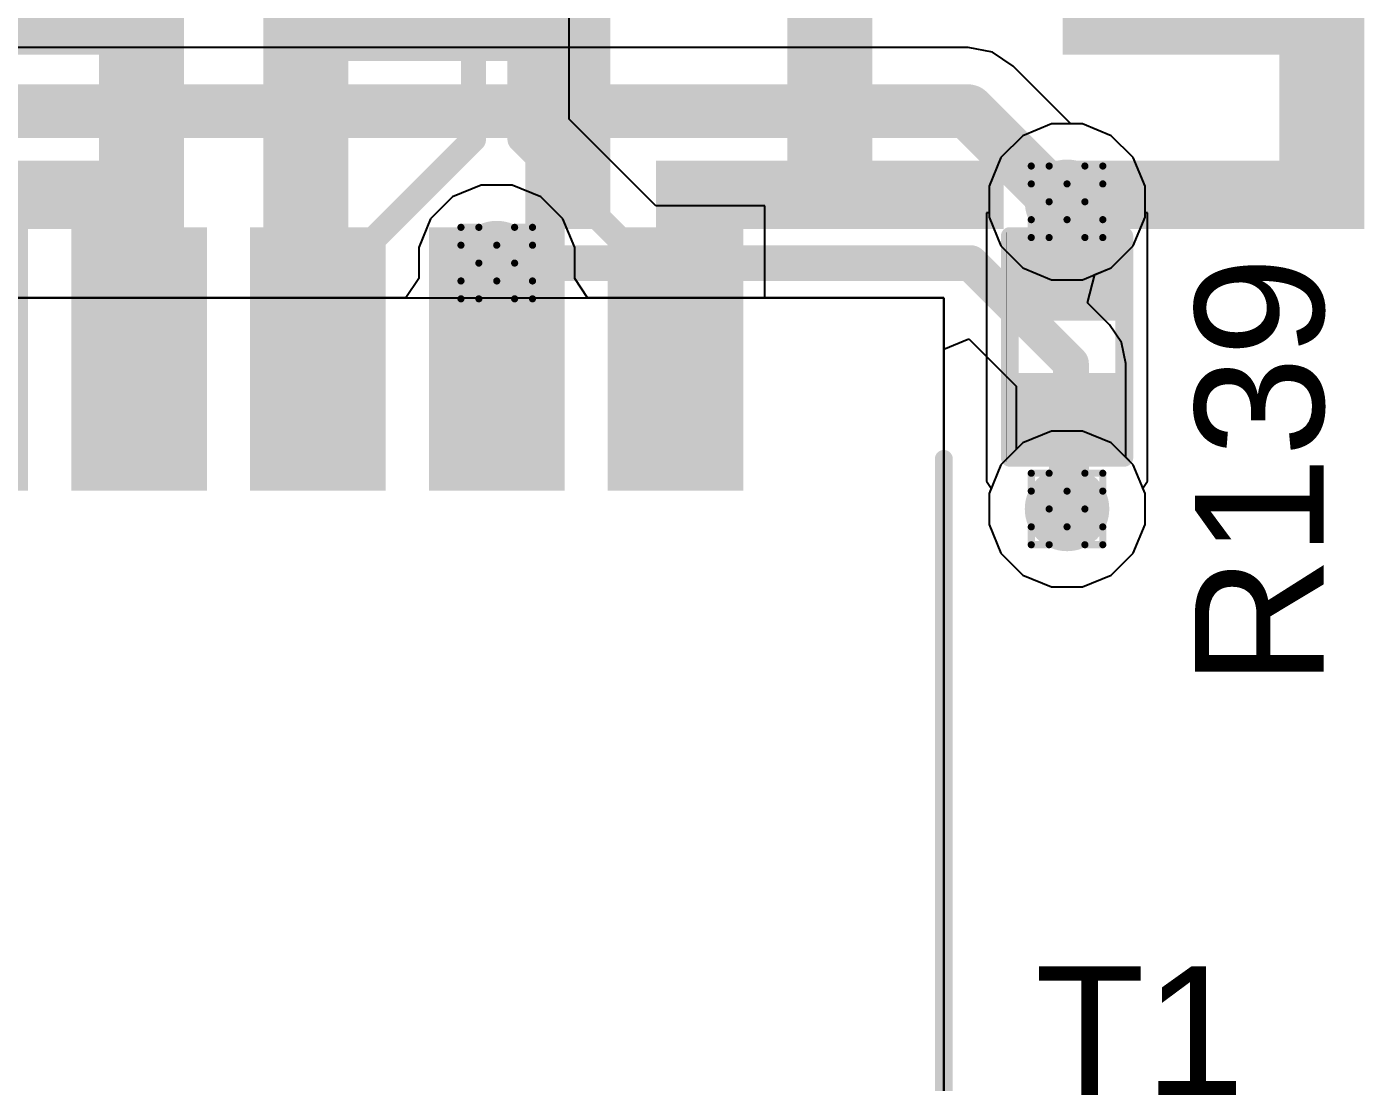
# Model space of a CAD drawing. Header units: inches. Extents: x -11 to 5379, y 0 to 5429.
# Drawn here: x 194.32 to 203.82, y 84.68 to 92.18 of the extents above; entities that cross this region are included whole.
import ezdxf

# ---------------------------------------------------------------- set-up
doc = ezdxf.new("R2010")
doc.units = ezdxf.units.IN
for name, color, linetype in [('Bottom Layer', 5, 'Continuous'), ('Drill Drawing', 1, 'Continuous'), ('GND', 16, 'Continuous'), ('Multi-Layer', 9, 'Continuous'), ('PWR', 76, 'Continuous'), ('Top Layer', 1, 'Continuous'), ('Top Overlay', 2, 'Continuous'), ('Top Paste', 8, 'Continuous'), ('Top Solder', 216, 'Continuous'), ('Via Holes', 16, 'Continuous')]:
    doc.layers.add(name, color=color, linetype=linetype)
doc.styles.add('Arial', font='', dxfattribs={"height": 0.2})
doc.styles.add('Arial_Bold', font='', dxfattribs={"height": 0.2})
doc.styles.get('Arial').set_extended_font_data('Arial')
doc.styles.get('Arial_Bold').set_extended_font_data('Arial', bold=True)

# ---------------------------------------------------------------- blocks, each defined once
blk = doc.blocks.new('H1102NLT_181')
at = {"layer": 'Top Layer'}
for points in [[(5.1, -1.015), (3.43, -1.015), (3.43, -0.255), (5.1, -0.255)], [(5.1, -2.285), (3.43, -2.285), (3.43, -1.525), (5.1, -1.525)], [(5.1, -3.555), (3.43, -3.555), (3.43, -2.795), (5.1, -2.795)], [(5.1, -4.825), (3.43, -4.825), (3.43, -4.065), (5.1, -4.065)]]:
    blk.add_hatch(color=1, dxfattribs=at).paths.add_polyline_path(points)
at = {"layer": 'Top Paste'}
for points in [[(5.1, -1.015), (3.43, -1.015), (3.43, -0.255), (5.1, -0.255)], [(5.1, -2.285), (3.43, -2.285), (3.43, -1.525), (5.1, -1.525)], [(5.1, -3.555), (3.43, -3.555), (3.43, -2.795), (5.1, -2.795)], [(5.1, -4.825), (3.43, -4.825), (3.43, -4.065), (5.1, -4.065)]]:
    blk.add_hatch(color=8, dxfattribs=at).paths.add_polyline_path(points)
at = {"layer": 'Top Solder'}
for points in [[(5.2016, 0.1534), (3.3284, 0.1534), (3.3284, 1.1166), (5.2016, 1.1166)], [(5.2016, -1.1166), (3.3284, -1.1166), (3.3284, -0.1534), (5.2016, -0.1534)], [(5.2016, -2.3866), (3.3284, -2.3866), (3.3284, -1.4234), (5.2016, -1.4234)], [(5.2016, -3.6566), (3.3284, -3.6566), (3.3284, -2.6934), (5.2016, -2.6934)], [(5.2016, -4.9266), (3.3284, -4.9266), (3.3284, -3.9634), (5.2016, -3.9634)]]:
    blk.add_hatch(color=216, dxfattribs=at).paths.add_polyline_path(points)
at = {"layer": 'Top Overlay'}
blk.add_lwpolyline([(-3.555, -6.35, 0.127, 0.127, 0), (3.555, -6.35, 0.127, 0.127, 0)], format="xyseb", dxfattribs=at)
blk.add_lwpolyline([(3.5232, -6.35, 0.0635, 0.0635, 1), (3.5867, -6.35, 0.0635, 0.0635, 1)], format="xyseb", close=True, dxfattribs=at)
blk = doc.blocks.new('R___0402_336')
at = {"layer": 'Top Layer'}
for points in [[(-0.6985, -0.3175), (-0.6985, 0.3175), (-0.2413, 0.3175), (-0.2413, -0.3175)], [(0.2413, -0.3175), (0.2413, 0.3175), (0.6985, 0.3175), (0.6985, -0.3175)]]:
    blk.add_hatch(color=1, dxfattribs=at).paths.add_polyline_path(points)
at = {"layer": 'Top Paste'}
for points in [[(-0.6985, -0.3175), (-0.6985, 0.3175), (-0.2413, 0.3175), (-0.2413, -0.3175)], [(0.2413, -0.3175), (0.2413, 0.3175), (0.6985, 0.3175), (0.6985, -0.3175)]]:
    blk.add_hatch(color=8, dxfattribs=at).paths.add_polyline_path(points)
at = {"layer": 'Top Solder'}
for points in [[(-0.7535, -0.3725), (-0.7535, 0.3725), (-0.1863, 0.3725), (-0.1863, -0.3725)], [(0.1863, -0.3725), (0.1863, 0.3725), (0.7535, 0.3725), (0.7535, -0.3725)]]:
    blk.add_hatch(color=216, dxfattribs=at).paths.add_polyline_path(points)
at = {"layer": 'Top Overlay'}
for points in [[(-0.7874, -0.4064, 0.127, 0.127, 0), (-0.7874, 0.4064, 0.127, 0.127, 0)], [(0.7874, 0.4064, 0.127, 0.127, 0), (-0.7874, 0.4064, 0.127, 0.127, 0)], [(0.7874, -0.4064, 0.127, 0.127, 0), (0.7874, 0.4064, 0.127, 0.127, 0)], [(0.7874, -0.4064, 0.127, 0.127, 0), (-0.7874, -0.4064, 0.127, 0.127, 0)], [(0.8128, -0.4318, 0.00323, 0.00323, 0), (-0.8128, -0.4318, 0.00323, 0.00323, 0)]]:
    blk.add_lwpolyline(points, format="xyseb", dxfattribs=at)
for points in [[(-0.8191, 0.4064, 0.0635, 0.0635, 1), (-0.7556, 0.4064, 0.0635, 0.0635, 1)], [(-0.8191, 0.4064, 0.0635, 0.0635, 1), (-0.7556, 0.4064, 0.0635, 0.0635, 1)], [(0.7556, 0.4064, 0.0635, 0.0635, 1), (0.8191, 0.4064, 0.0635, 0.0635, 1)], [(0.7556, 0.4064, 0.0635, 0.0635, 1), (0.8191, 0.4064, 0.0635, 0.0635, 1)], [(-0.8191, -0.4064, 0.0635, 0.0635, 1), (-0.7556, -0.4064, 0.0635, 0.0635, 1)], [(-0.8191, -0.4064, 0.0635, 0.0635, 1), (-0.7556, -0.4064, 0.0635, 0.0635, 1)], [(0.7556, -0.4064, 0.0635, 0.0635, 1), (0.8191, -0.4064, 0.0635, 0.0635, 1)], [(0.7556, -0.4064, 0.0635, 0.0635, 1), (0.8191, -0.4064, 0.0635, 0.0635, 1)], [(-0.8136, -0.4318, 0.00161, 0.00161, 1), (-0.812, -0.4318, 0.00161, 0.00161, 1)], [(0.812, -0.4318, 0.00161, 0.00161, 1), (0.8136, -0.4318, 0.00161, 0.00161, 1)]]:
    blk.add_lwpolyline(points, format="xyseb", close=True, dxfattribs=at)

msp = doc.modelspace()

# ---------------------------------------------------------------- hatches: boundary and pattern name
at = {"layer": 'Bottom Layer'}
h = msp.add_hatch(color=5, dxfattribs=at)
edge = h.paths.add_edge_path()
edge.add_arc((201.7072, 90.932), 0.3, 0, 360)
h = msp.add_hatch(color=5, dxfattribs=at)
edge = h.paths.add_edge_path()
edge.add_arc((197.6572, 90.4965), 0.3, 0, 360)
h = msp.add_hatch(color=5, dxfattribs=at)
edge = h.paths.add_edge_path()
edge.add_arc((201.7072, 88.7494), 0.3, 0, 360)
at = {"layer": 'GND'}
h = msp.add_hatch(color=16, dxfattribs=at)
edge = h.paths.add_edge_path()
edge.add_arc((201.7072, 90.932), 0.3, 0, 360)
h = msp.add_hatch(color=16, dxfattribs=at)
edge = h.paths.add_edge_path()
edge.add_arc((197.6572, 90.4965), 0.3, 0, 360)
h = msp.add_hatch(color=16, dxfattribs=at)
edge = h.paths.add_edge_path()
edge.add_arc((201.7072, 88.7494), 0.3, 0, 360)
at = {"layer": 'PWR'}
h = msp.add_hatch(color=76, dxfattribs=at)
edge = h.paths.add_edge_path()
edge.add_arc((201.7072, 90.932), 0.3, 0, 360)
h = msp.add_hatch(color=76, dxfattribs=at)
edge = h.paths.add_edge_path()
edge.add_arc((197.6572, 90.4965), 0.3, 0, 360)
h = msp.add_hatch(color=76, dxfattribs=at)
edge = h.paths.add_edge_path()
edge.add_arc((201.7072, 88.7494), 0.3, 0, 360)
at = {"layer": 'Top Layer'}
h = msp.add_hatch(color=1, dxfattribs=at)
edge = h.paths.add_edge_path()
edge.add_arc((201.7072, 90.932), 0.3, 0, 360)
h = msp.add_hatch(color=1, dxfattribs=at)
edge = h.paths.add_edge_path()
edge.add_arc((197.6572, 90.4965), 0.3, 0, 360)
h = msp.add_hatch(color=1, dxfattribs=at)
edge = h.paths.add_edge_path()
edge.add_arc((201.7072, 88.7494), 0.3, 0, 360)
at = {"layer": 'Via Holes'}
h = msp.add_hatch(color=7, dxfattribs=at)
edge = h.paths.add_edge_path()
edge.add_arc((201.7072, 90.932), 0.15, 0, 360)
h = msp.add_hatch(color=7, dxfattribs=at)
edge = h.paths.add_edge_path()
edge.add_arc((197.6572, 90.4965), 0.15, 0, 360)
h = msp.add_hatch(color=7, dxfattribs=at)
edge = h.paths.add_edge_path()
edge.add_arc((201.7072, 88.7494), 0.15, 0, 360)

# ---------------------------------------------------------------- linework, layer by layer
at = {"layer": 'Bottom Layer'}
for p, q in [((201.0041, 92.0291), (187.9928, 92.0291)), ((201.1775, 91.9946), (201.0041, 92.0291)), ((201.3246, 91.8963), (201.1775, 91.9946)), ((201.7349, 91.486), (201.3246, 91.8963)), ((201.8174, 91.486), (201.7349, 91.486)), ((202.021, 91.4017), (201.8174, 91.486)), ((202.1769, 91.2458), (202.021, 91.4017)), ((202.2612, 91.0422), (202.1769, 91.2458)), ((202.2612, 90.8218), (202.2612, 91.0422)), ((202.1769, 90.6182), (202.2612, 90.8218)), ((202.021, 90.4623), (202.1769, 90.6182)), ((201.9047, 90.4142), (202.021, 90.4623)), ((201.8537, 90.2137), (201.9047, 90.4142)), ((202.0098, 90.0576), (201.8537, 90.2137)), ((202.0941, 89.9315), (202.0098, 90.0576)), ((200.8322, 89.885), (201.01, 89.9587)), ((201.01, 89.9587), (201.3467, 89.622)), ((200.8322, 81.1532), (200.8322, 89.885)), ((202.1236, 89.7829), (202.0941, 89.9315)), ((202.1236, 89.1164), (202.1236, 89.7829)), ((201.3467, 89.622), (201.3467, 89.1723)), ((201.3467, 89.1723), (201.2376, 89.0632)), ((202.1769, 89.0632), (202.1236, 89.1164)), ((201.2376, 89.0632), (201.1532, 88.8596)), ((202.2612, 88.8596), (202.1769, 89.0632)), ((201.1532, 88.8596), (201.1532, 88.6392)), ((202.2612, 88.6392), (202.2612, 88.8596)), ((201.1532, 88.6392), (201.2376, 88.4355)), ((202.1769, 88.4355), (202.2612, 88.6392)), ((201.2376, 88.4355), (201.3934, 88.2797)), ((202.021, 88.2797), (202.1769, 88.4355)), ((201.3934, 88.2797), (201.597, 88.1954)), ((201.8174, 88.1954), (202.021, 88.2797)), ((201.597, 88.1954), (201.8174, 88.1954))]:
    msp.add_line(p, q, dxfattribs=at)
for points in [[(187.9928, 91.5759, 0.381, 0.381, 0), (201.0041, 91.5759, 0.381, 0.381, 0)], [(201.0041, 91.5759, 0.381, 0.381, 0), (201.648, 90.932, 0.381, 0.381, 0)], [(201.648, 90.932, 0.381, 0.381, 0), (201.7072, 90.932, 0.381, 0.381, 0)], [(197.6572, 90.4965, 0.254, 0.254, 0), (201.0216, 90.4965, 0.254, 0.254, 0)], [(201.0216, 90.4965, 0.254, 0.254, 0), (201.7352, 89.7829, 0.254, 0.254, 0)], [(201.7352, 88.7494, 0.254, 0.254, 0), (201.7352, 89.7829, 0.254, 0.254, 0)]]:
    msp.add_lwpolyline(points, format="xyseb", dxfattribs=at)
for points in [[(200.9088, 91.5759, 0.1905, 0.1905, 1), (201.0993, 91.5759, 0.1905, 0.1905, 1)], [(200.9088, 91.5759, 0.1905, 0.1905, 1), (201.0993, 91.5759, 0.1905, 0.1905, 1)], [(201.5527, 90.932, 0.1905, 0.1905, 1), (201.7432, 90.932, 0.1905, 0.1905, 1)], [(201.5527, 90.932, 0.1905, 0.1905, 1), (201.7432, 90.932, 0.1905, 0.1905, 1)], [(201.612, 90.932, 0.1905, 0.1905, 1), (201.8025, 90.932, 0.1905, 0.1905, 1)], [(197.5937, 90.4965, 0.127, 0.127, 1), (197.7207, 90.4965, 0.127, 0.127, 1)], [(200.9581, 90.4965, 0.127, 0.127, 1), (201.0851, 90.4965, 0.127, 0.127, 1)], [(200.9581, 90.4965, 0.127, 0.127, 1), (201.0851, 90.4965, 0.127, 0.127, 1)], [(201.6717, 89.7829, 0.127, 0.127, 1), (201.7987, 89.7829, 0.127, 0.127, 1)], [(201.6717, 89.7829, 0.127, 0.127, 1), (201.7987, 89.7829, 0.127, 0.127, 1)], [(201.6717, 88.7494, 0.127, 0.127, 1), (201.7987, 88.7494, 0.127, 0.127, 1)]]:
    msp.add_lwpolyline(points, format="xyseb", close=True, dxfattribs=at)
at = {"layer": 'Drill Drawing'}
for points in [[(201.4532, 91.059, 0.0508, 0.0508, 0), (201.4532, 91.186, 0.0508, 0.0508, 0)], [(201.4532, 91.186, 0.0508, 0.0508, 0), (201.5802, 91.186, 0.0508, 0.0508, 0)], [(201.5802, 91.186, 0.0508, 0.0508, 0), (201.7072, 91.059, 0.0508, 0.0508, 0)], [(201.7072, 91.059, 0.0508, 0.0508, 0), (201.8342, 91.186, 0.0508, 0.0508, 0)], [(201.8342, 91.186, 0.0508, 0.0508, 0), (201.9612, 91.186, 0.0508, 0.0508, 0)], [(201.9612, 91.059, 0.0508, 0.0508, 0), (201.9612, 91.186, 0.0508, 0.0508, 0)], [(201.4532, 91.059, 0.0508, 0.0508, 0), (201.5802, 90.932, 0.0508, 0.0508, 0)], [(201.8342, 90.932, 0.0508, 0.0508, 0), (201.9612, 91.059, 0.0508, 0.0508, 0)], [(201.4532, 90.805, 0.0508, 0.0508, 0), (201.5802, 90.932, 0.0508, 0.0508, 0)], [(201.8342, 90.932, 0.0508, 0.0508, 0), (201.9612, 90.805, 0.0508, 0.0508, 0)], [(201.4532, 90.678, 0.0508, 0.0508, 0), (201.4532, 90.805, 0.0508, 0.0508, 0)], [(201.5802, 90.678, 0.0508, 0.0508, 0), (201.7072, 90.805, 0.0508, 0.0508, 0)], [(201.7072, 90.805, 0.0508, 0.0508, 0), (201.8342, 90.678, 0.0508, 0.0508, 0)], [(201.9612, 90.678, 0.0508, 0.0508, 0), (201.9612, 90.805, 0.0508, 0.0508, 0)], [(197.4032, 90.6235, 0.0508, 0.0508, 0), (197.4032, 90.7505, 0.0508, 0.0508, 0)], [(197.4032, 90.7505, 0.0508, 0.0508, 0), (197.5302, 90.7505, 0.0508, 0.0508, 0)], [(197.5302, 90.7505, 0.0508, 0.0508, 0), (197.6572, 90.6235, 0.0508, 0.0508, 0)], [(197.6572, 90.6235, 0.0508, 0.0508, 0), (197.7842, 90.7505, 0.0508, 0.0508, 0)], [(197.7842, 90.7505, 0.0508, 0.0508, 0), (197.9112, 90.7505, 0.0508, 0.0508, 0)], [(197.9112, 90.6235, 0.0508, 0.0508, 0), (197.9112, 90.7505, 0.0508, 0.0508, 0)], [(197.4032, 90.6235, 0.0508, 0.0508, 0), (197.5302, 90.4965, 0.0508, 0.0508, 0)], [(197.7842, 90.4965, 0.0508, 0.0508, 0), (197.9112, 90.6235, 0.0508, 0.0508, 0)], [(201.4532, 90.678, 0.0508, 0.0508, 0), (201.5802, 90.678, 0.0508, 0.0508, 0)], [(201.8342, 90.678, 0.0508, 0.0508, 0), (201.9612, 90.678, 0.0508, 0.0508, 0)], [(197.4032, 90.3695, 0.0508, 0.0508, 0), (197.5302, 90.4965, 0.0508, 0.0508, 0)], [(197.7842, 90.4965, 0.0508, 0.0508, 0), (197.9112, 90.3695, 0.0508, 0.0508, 0)], [(197.4032, 90.2425, 0.0508, 0.0508, 0), (197.4032, 90.3695, 0.0508, 0.0508, 0)], [(197.5302, 90.2425, 0.0508, 0.0508, 0), (197.6572, 90.3695, 0.0508, 0.0508, 0)], [(197.6572, 90.3695, 0.0508, 0.0508, 0), (197.7842, 90.2425, 0.0508, 0.0508, 0)], [(197.9112, 90.2425, 0.0508, 0.0508, 0), (197.9112, 90.3695, 0.0508, 0.0508, 0)], [(197.4032, 90.2425, 0.0508, 0.0508, 0), (197.5302, 90.2425, 0.0508, 0.0508, 0)], [(197.7842, 90.2425, 0.0508, 0.0508, 0), (197.9112, 90.2425, 0.0508, 0.0508, 0)], [(201.4532, 88.8764, 0.0508, 0.0508, 0), (201.4532, 89.0034, 0.0508, 0.0508, 0)], [(201.4532, 89.0034, 0.0508, 0.0508, 0), (201.5802, 89.0034, 0.0508, 0.0508, 0)], [(201.5802, 89.0034, 0.0508, 0.0508, 0), (201.7072, 88.8764, 0.0508, 0.0508, 0)], [(201.7072, 88.8764, 0.0508, 0.0508, 0), (201.8342, 89.0034, 0.0508, 0.0508, 0)], [(201.8342, 89.0034, 0.0508, 0.0508, 0), (201.9612, 89.0034, 0.0508, 0.0508, 0)], [(201.9612, 88.8764, 0.0508, 0.0508, 0), (201.9612, 89.0034, 0.0508, 0.0508, 0)], [(201.4532, 88.8764, 0.0508, 0.0508, 0), (201.5802, 88.7494, 0.0508, 0.0508, 0)], [(201.8342, 88.7494, 0.0508, 0.0508, 0), (201.9612, 88.8764, 0.0508, 0.0508, 0)], [(201.4532, 88.6224, 0.0508, 0.0508, 0), (201.5802, 88.7494, 0.0508, 0.0508, 0)], [(201.8342, 88.7494, 0.0508, 0.0508, 0), (201.9612, 88.6224, 0.0508, 0.0508, 0)], [(201.4532, 88.4954, 0.0508, 0.0508, 0), (201.4532, 88.6224, 0.0508, 0.0508, 0)], [(201.5802, 88.4954, 0.0508, 0.0508, 0), (201.7072, 88.6224, 0.0508, 0.0508, 0)], [(201.7072, 88.6224, 0.0508, 0.0508, 0), (201.8342, 88.4954, 0.0508, 0.0508, 0)], [(201.9612, 88.4954, 0.0508, 0.0508, 0), (201.9612, 88.6224, 0.0508, 0.0508, 0)], [(201.4532, 88.4954, 0.0508, 0.0508, 0), (201.5802, 88.4954, 0.0508, 0.0508, 0)], [(201.8342, 88.4954, 0.0508, 0.0508, 0), (201.9612, 88.4954, 0.0508, 0.0508, 0)]]:
    msp.add_lwpolyline(points, format="xyseb", dxfattribs=at)
for points in [[(201.4405, 91.186, 0.0254, 0.0254, 1), (201.4659, 91.186, 0.0254, 0.0254, 1)], [(201.4405, 91.186, 0.0254, 0.0254, 1), (201.4659, 91.186, 0.0254, 0.0254, 1)], [(201.5675, 91.186, 0.0254, 0.0254, 1), (201.5929, 91.186, 0.0254, 0.0254, 1)], [(201.5675, 91.186, 0.0254, 0.0254, 1), (201.5929, 91.186, 0.0254, 0.0254, 1)], [(201.8215, 91.186, 0.0254, 0.0254, 1), (201.8469, 91.186, 0.0254, 0.0254, 1)], [(201.8215, 91.186, 0.0254, 0.0254, 1), (201.8469, 91.186, 0.0254, 0.0254, 1)], [(201.9485, 91.186, 0.0254, 0.0254, 1), (201.9739, 91.186, 0.0254, 0.0254, 1)], [(201.9485, 91.186, 0.0254, 0.0254, 1), (201.9739, 91.186, 0.0254, 0.0254, 1)], [(201.4405, 91.059, 0.0254, 0.0254, 1), (201.4659, 91.059, 0.0254, 0.0254, 1)], [(201.4405, 91.059, 0.0254, 0.0254, 1), (201.4659, 91.059, 0.0254, 0.0254, 1)], [(201.6945, 91.059, 0.0254, 0.0254, 1), (201.7199, 91.059, 0.0254, 0.0254, 1)], [(201.6945, 91.059, 0.0254, 0.0254, 1), (201.7199, 91.059, 0.0254, 0.0254, 1)], [(201.9485, 91.059, 0.0254, 0.0254, 1), (201.9739, 91.059, 0.0254, 0.0254, 1)], [(201.9485, 91.059, 0.0254, 0.0254, 1), (201.9739, 91.059, 0.0254, 0.0254, 1)], [(201.5675, 90.932, 0.0254, 0.0254, 1), (201.5929, 90.932, 0.0254, 0.0254, 1)], [(201.5675, 90.932, 0.0254, 0.0254, 1), (201.5929, 90.932, 0.0254, 0.0254, 1)], [(201.8215, 90.932, 0.0254, 0.0254, 1), (201.8469, 90.932, 0.0254, 0.0254, 1)], [(201.8215, 90.932, 0.0254, 0.0254, 1), (201.8469, 90.932, 0.0254, 0.0254, 1)], [(201.4405, 90.805, 0.0254, 0.0254, 1), (201.4659, 90.805, 0.0254, 0.0254, 1)], [(201.4405, 90.805, 0.0254, 0.0254, 1), (201.4659, 90.805, 0.0254, 0.0254, 1)], [(201.6945, 90.805, 0.0254, 0.0254, 1), (201.7199, 90.805, 0.0254, 0.0254, 1)], [(201.6945, 90.805, 0.0254, 0.0254, 1), (201.7199, 90.805, 0.0254, 0.0254, 1)], [(201.9485, 90.805, 0.0254, 0.0254, 1), (201.9739, 90.805, 0.0254, 0.0254, 1)], [(201.9485, 90.805, 0.0254, 0.0254, 1), (201.9739, 90.805, 0.0254, 0.0254, 1)], [(197.3905, 90.7505, 0.0254, 0.0254, 1), (197.4159, 90.7505, 0.0254, 0.0254, 1)], [(197.3905, 90.7505, 0.0254, 0.0254, 1), (197.4159, 90.7505, 0.0254, 0.0254, 1)], [(197.5175, 90.7505, 0.0254, 0.0254, 1), (197.5429, 90.7505, 0.0254, 0.0254, 1)], [(197.5175, 90.7505, 0.0254, 0.0254, 1), (197.5429, 90.7505, 0.0254, 0.0254, 1)], [(197.7715, 90.7505, 0.0254, 0.0254, 1), (197.7969, 90.7505, 0.0254, 0.0254, 1)], [(197.7715, 90.7505, 0.0254, 0.0254, 1), (197.7969, 90.7505, 0.0254, 0.0254, 1)], [(197.8985, 90.7505, 0.0254, 0.0254, 1), (197.9239, 90.7505, 0.0254, 0.0254, 1)], [(197.8985, 90.7505, 0.0254, 0.0254, 1), (197.9239, 90.7505, 0.0254, 0.0254, 1)], [(197.3905, 90.6235, 0.0254, 0.0254, 1), (197.4159, 90.6235, 0.0254, 0.0254, 1)], [(197.3905, 90.6235, 0.0254, 0.0254, 1), (197.4159, 90.6235, 0.0254, 0.0254, 1)], [(197.6445, 90.6235, 0.0254, 0.0254, 1), (197.6699, 90.6235, 0.0254, 0.0254, 1)], [(197.6445, 90.6235, 0.0254, 0.0254, 1), (197.6699, 90.6235, 0.0254, 0.0254, 1)], [(197.8985, 90.6235, 0.0254, 0.0254, 1), (197.9239, 90.6235, 0.0254, 0.0254, 1)], [(197.8985, 90.6235, 0.0254, 0.0254, 1), (197.9239, 90.6235, 0.0254, 0.0254, 1)], [(201.4405, 90.678, 0.0254, 0.0254, 1), (201.4659, 90.678, 0.0254, 0.0254, 1)], [(201.4405, 90.678, 0.0254, 0.0254, 1), (201.4659, 90.678, 0.0254, 0.0254, 1)], [(201.5675, 90.678, 0.0254, 0.0254, 1), (201.5929, 90.678, 0.0254, 0.0254, 1)], [(201.5675, 90.678, 0.0254, 0.0254, 1), (201.5929, 90.678, 0.0254, 0.0254, 1)], [(201.8215, 90.678, 0.0254, 0.0254, 1), (201.8469, 90.678, 0.0254, 0.0254, 1)], [(201.8215, 90.678, 0.0254, 0.0254, 1), (201.8469, 90.678, 0.0254, 0.0254, 1)], [(201.9485, 90.678, 0.0254, 0.0254, 1), (201.9739, 90.678, 0.0254, 0.0254, 1)], [(201.9485, 90.678, 0.0254, 0.0254, 1), (201.9739, 90.678, 0.0254, 0.0254, 1)], [(197.5175, 90.4965, 0.0254, 0.0254, 1), (197.5429, 90.4965, 0.0254, 0.0254, 1)], [(197.5175, 90.4965, 0.0254, 0.0254, 1), (197.5429, 90.4965, 0.0254, 0.0254, 1)], [(197.7715, 90.4965, 0.0254, 0.0254, 1), (197.7969, 90.4965, 0.0254, 0.0254, 1)], [(197.7715, 90.4965, 0.0254, 0.0254, 1), (197.7969, 90.4965, 0.0254, 0.0254, 1)], [(197.3905, 90.3695, 0.0254, 0.0254, 1), (197.4159, 90.3695, 0.0254, 0.0254, 1)], [(197.3905, 90.3695, 0.0254, 0.0254, 1), (197.4159, 90.3695, 0.0254, 0.0254, 1)], [(197.6445, 90.3695, 0.0254, 0.0254, 1), (197.6699, 90.3695, 0.0254, 0.0254, 1)], [(197.6445, 90.3695, 0.0254, 0.0254, 1), (197.6699, 90.3695, 0.0254, 0.0254, 1)], [(197.8985, 90.3695, 0.0254, 0.0254, 1), (197.9239, 90.3695, 0.0254, 0.0254, 1)], [(197.8985, 90.3695, 0.0254, 0.0254, 1), (197.9239, 90.3695, 0.0254, 0.0254, 1)], [(197.3905, 90.2425, 0.0254, 0.0254, 1), (197.4159, 90.2425, 0.0254, 0.0254, 1)], [(197.3905, 90.2425, 0.0254, 0.0254, 1), (197.4159, 90.2425, 0.0254, 0.0254, 1)], [(197.5175, 90.2425, 0.0254, 0.0254, 1), (197.5429, 90.2425, 0.0254, 0.0254, 1)], [(197.5175, 90.2425, 0.0254, 0.0254, 1), (197.5429, 90.2425, 0.0254, 0.0254, 1)], [(197.7715, 90.2425, 0.0254, 0.0254, 1), (197.7969, 90.2425, 0.0254, 0.0254, 1)], [(197.7715, 90.2425, 0.0254, 0.0254, 1), (197.7969, 90.2425, 0.0254, 0.0254, 1)], [(197.8985, 90.2425, 0.0254, 0.0254, 1), (197.9239, 90.2425, 0.0254, 0.0254, 1)], [(197.8985, 90.2425, 0.0254, 0.0254, 1), (197.9239, 90.2425, 0.0254, 0.0254, 1)], [(201.4405, 89.0034, 0.0254, 0.0254, 1), (201.4659, 89.0034, 0.0254, 0.0254, 1)], [(201.4405, 89.0034, 0.0254, 0.0254, 1), (201.4659, 89.0034, 0.0254, 0.0254, 1)], [(201.5675, 89.0034, 0.0254, 0.0254, 1), (201.5929, 89.0034, 0.0254, 0.0254, 1)], [(201.5675, 89.0034, 0.0254, 0.0254, 1), (201.5929, 89.0034, 0.0254, 0.0254, 1)], [(201.8215, 89.0034, 0.0254, 0.0254, 1), (201.8469, 89.0034, 0.0254, 0.0254, 1)], [(201.8215, 89.0034, 0.0254, 0.0254, 1), (201.8469, 89.0034, 0.0254, 0.0254, 1)], [(201.9485, 89.0034, 0.0254, 0.0254, 1), (201.9739, 89.0034, 0.0254, 0.0254, 1)], [(201.9485, 89.0034, 0.0254, 0.0254, 1), (201.9739, 89.0034, 0.0254, 0.0254, 1)], [(201.4405, 88.8764, 0.0254, 0.0254, 1), (201.4659, 88.8764, 0.0254, 0.0254, 1)], [(201.4405, 88.8764, 0.0254, 0.0254, 1), (201.4659, 88.8764, 0.0254, 0.0254, 1)], [(201.6945, 88.8764, 0.0254, 0.0254, 1), (201.7199, 88.8764, 0.0254, 0.0254, 1)], [(201.6945, 88.8764, 0.0254, 0.0254, 1), (201.7199, 88.8764, 0.0254, 0.0254, 1)], [(201.9485, 88.8764, 0.0254, 0.0254, 1), (201.9739, 88.8764, 0.0254, 0.0254, 1)], [(201.9485, 88.8764, 0.0254, 0.0254, 1), (201.9739, 88.8764, 0.0254, 0.0254, 1)], [(201.5675, 88.7494, 0.0254, 0.0254, 1), (201.5929, 88.7494, 0.0254, 0.0254, 1)], [(201.5675, 88.7494, 0.0254, 0.0254, 1), (201.5929, 88.7494, 0.0254, 0.0254, 1)], [(201.8215, 88.7494, 0.0254, 0.0254, 1), (201.8469, 88.7494, 0.0254, 0.0254, 1)], [(201.8215, 88.7494, 0.0254, 0.0254, 1), (201.8469, 88.7494, 0.0254, 0.0254, 1)], [(201.4405, 88.6224, 0.0254, 0.0254, 1), (201.4659, 88.6224, 0.0254, 0.0254, 1)], [(201.4405, 88.6224, 0.0254, 0.0254, 1), (201.4659, 88.6224, 0.0254, 0.0254, 1)], [(201.6945, 88.6224, 0.0254, 0.0254, 1), (201.7199, 88.6224, 0.0254, 0.0254, 1)], [(201.6945, 88.6224, 0.0254, 0.0254, 1), (201.7199, 88.6224, 0.0254, 0.0254, 1)], [(201.9485, 88.6224, 0.0254, 0.0254, 1), (201.9739, 88.6224, 0.0254, 0.0254, 1)], [(201.9485, 88.6224, 0.0254, 0.0254, 1), (201.9739, 88.6224, 0.0254, 0.0254, 1)], [(201.4405, 88.4954, 0.0254, 0.0254, 1), (201.4659, 88.4954, 0.0254, 0.0254, 1)], [(201.4405, 88.4954, 0.0254, 0.0254, 1), (201.4659, 88.4954, 0.0254, 0.0254, 1)], [(201.5675, 88.4954, 0.0254, 0.0254, 1), (201.5929, 88.4954, 0.0254, 0.0254, 1)], [(201.5675, 88.4954, 0.0254, 0.0254, 1), (201.5929, 88.4954, 0.0254, 0.0254, 1)], [(201.8215, 88.4954, 0.0254, 0.0254, 1), (201.8469, 88.4954, 0.0254, 0.0254, 1)], [(201.8215, 88.4954, 0.0254, 0.0254, 1), (201.8469, 88.4954, 0.0254, 0.0254, 1)], [(201.9485, 88.4954, 0.0254, 0.0254, 1), (201.9739, 88.4954, 0.0254, 0.0254, 1)], [(201.9485, 88.4954, 0.0254, 0.0254, 1), (201.9739, 88.4954, 0.0254, 0.0254, 1)]]:
    msp.add_lwpolyline(points, format="xyseb", close=True, dxfattribs=at)
at = {"layer": 'GND'}
for p, q in [((201.597, 91.486), (201.3934, 91.4017)), ((201.8174, 91.486), (201.597, 91.486)), ((202.021, 91.4017), (201.8174, 91.486)), ((201.3934, 91.4017), (201.2376, 91.2458)), ((202.1769, 91.2458), (202.021, 91.4017)), ((201.2376, 91.2458), (201.1532, 91.0422)), ((202.2612, 91.0422), (202.1769, 91.2458)), ((197.547, 91.0505), (197.3434, 90.9661)), ((197.7674, 91.0505), (197.547, 91.0505)), ((197.971, 90.9661), (197.7674, 91.0505)), ((201.1532, 91.0422), (201.1532, 90.8218)), ((202.2612, 90.8218), (202.2612, 91.0422)), ((197.3434, 90.9661), (197.1875, 90.8103)), ((198.1269, 90.8103), (197.971, 90.9661)), ((197.1875, 90.8103), (197.1032, 90.6067)), ((198.2112, 90.6067), (198.1269, 90.8103)), ((201.1532, 90.8218), (201.2376, 90.6182)), ((202.1769, 90.6182), (202.2612, 90.8218)), ((201.2376, 90.6182), (201.3934, 90.4623)), ((202.021, 90.4623), (202.1769, 90.6182)), ((197.1032, 90.6067), (197.1032, 90.3863)), ((198.2112, 90.3863), (198.2112, 90.6067)), ((201.3934, 90.4623), (201.597, 90.378)), ((201.8174, 90.378), (202.021, 90.4623)), ((197.1032, 90.3863), (197.0115, 90.249)), ((198.3029, 90.249), (198.2112, 90.3863)), ((201.597, 90.378), (201.8174, 90.378)), ((197.0115, 90.249), (191.9529, 90.249)), ((200.8322, 90.249), (198.3029, 90.249)), ((200.8322, 81.1532), (200.8322, 90.249)), ((201.597, 89.3034), (201.3934, 89.219)), ((201.8174, 89.3034), (201.597, 89.3034)), ((202.021, 89.219), (201.8174, 89.3034)), ((201.3934, 89.219), (201.2376, 89.0632)), ((202.1769, 89.0632), (202.021, 89.219)), ((201.2376, 89.0632), (201.1532, 88.8596)), ((202.2612, 88.8596), (202.1769, 89.0632)), ((201.1532, 88.8596), (201.1532, 88.6392)), ((202.2612, 88.6392), (202.2612, 88.8596)), ((201.1532, 88.6392), (201.2376, 88.4355)), ((202.1769, 88.4355), (202.2612, 88.6392)), ((201.2376, 88.4355), (201.3934, 88.2797)), ((202.021, 88.2797), (202.1769, 88.4355)), ((201.3934, 88.2797), (201.597, 88.1954)), ((201.8174, 88.1954), (202.021, 88.2797)), ((201.597, 88.1954), (201.8174, 88.1954))]:
    msp.add_line(p, q, dxfattribs=at)
at = {"layer": 'Multi-Layer'}
for p, q in [((188.1322, 90.249), (200.8322, 90.249)), ((200.8322, 90.249), (200.8322, 80.851))]:
    msp.add_line(p, q, dxfattribs=at)
at = {"layer": 'PWR'}
for p, q in [((201.597, 91.486), (201.3934, 91.4017)), ((201.8174, 91.486), (201.597, 91.486)), ((202.021, 91.4017), (201.8174, 91.486)), ((201.3934, 91.4017), (201.2376, 91.2458)), ((202.1769, 91.2458), (202.021, 91.4017)), ((201.2376, 91.2458), (201.1532, 91.0422)), ((202.2612, 91.0422), (202.1769, 91.2458)), ((197.547, 91.0505), (197.3434, 90.9661)), ((197.7674, 91.0505), (197.547, 91.0505)), ((197.971, 90.9661), (197.7674, 91.0505)), ((201.1532, 91.0422), (201.1532, 90.8218)), ((202.2612, 90.8218), (202.2612, 91.0422)), ((197.3434, 90.9661), (197.1875, 90.8103)), ((198.1269, 90.8103), (197.971, 90.9661)), ((197.1875, 90.8103), (197.1032, 90.6067)), ((198.2112, 90.6067), (198.1269, 90.8103)), ((201.1532, 90.8218), (201.2376, 90.6182)), ((202.1769, 90.6182), (202.2612, 90.8218)), ((201.2376, 90.6182), (201.3934, 90.4623)), ((202.021, 90.4623), (202.1769, 90.6182)), ((197.1032, 90.6067), (197.1032, 90.3863)), ((198.2112, 90.3863), (198.2112, 90.6067)), ((201.3934, 90.4623), (201.597, 90.378)), ((201.8174, 90.378), (202.021, 90.4623)), ((197.1032, 90.3863), (197.0115, 90.249)), ((198.3029, 90.249), (198.2112, 90.3863)), ((201.597, 90.378), (201.8174, 90.378)), ((197.0115, 90.249), (191.9529, 90.249)), ((200.8322, 90.249), (198.3029, 90.249)), ((200.8322, 83.1088), (200.8322, 90.249)), ((201.597, 89.3034), (201.3934, 89.219)), ((201.8174, 89.3034), (201.597, 89.3034)), ((202.021, 89.219), (201.8174, 89.3034)), ((201.3934, 89.219), (201.2376, 89.0632)), ((202.1769, 89.0632), (202.021, 89.219)), ((201.2376, 89.0632), (201.1532, 88.8596)), ((202.2612, 88.8596), (202.1769, 89.0632)), ((201.1532, 88.8596), (201.1532, 88.6392)), ((202.2612, 88.6392), (202.2612, 88.8596)), ((201.1532, 88.6392), (201.2376, 88.4355)), ((202.1769, 88.4355), (202.2612, 88.6392)), ((201.2376, 88.4355), (201.3934, 88.2797)), ((202.021, 88.2797), (202.1769, 88.4355)), ((201.3934, 88.2797), (201.597, 88.1954)), ((201.8174, 88.1954), (202.021, 88.2797)), ((201.597, 88.1954), (201.8174, 88.1954))]:
    msp.add_line(p, q, dxfattribs=at)
at = {"layer": 'Top Layer'}
for p, q in [((198.1719, 91.5197), (198.1719, 93.4999)), ((198.7876, 90.904), (198.1719, 91.5197)), ((201.597, 91.486), (201.3934, 91.4017)), ((201.8174, 91.486), (201.597, 91.486)), ((202.021, 91.4017), (201.8174, 91.486)), ((201.3934, 91.4017), (201.2376, 91.2458)), ((202.1769, 91.2458), (202.021, 91.4017)), ((201.2376, 91.2458), (201.1532, 91.0422)), ((202.2612, 91.0422), (202.1769, 91.2458)), ((201.1532, 91.0422), (201.1532, 90.8532)), ((202.2612, 90.8532), (202.2612, 91.0422)), ((199.5612, 90.904), (198.7876, 90.904)), ((199.5612, 90.249), (199.5612, 90.904)), ((201.1532, 90.8532), (201.1357, 90.8532)), ((201.1357, 90.8532), (201.1357, 89.888)), ((202.2787, 90.8532), (202.2612, 90.8532)), ((202.2787, 89.888), (202.2787, 90.8532)), ((200.8322, 90.249), (199.5612, 90.249)), ((200.8322, 81.1532), (200.8322, 90.249)), ((201.1357, 89.888), (201.1357, 88.9482)), ((202.2787, 88.9482), (202.2787, 89.888)), ((201.1357, 88.9482), (201.1357, 88.9482)), ((201.1357, 88.9482), (201.1692, 88.8981)), ((202.2453, 88.8981), (202.2787, 88.9482)), ((202.2787, 88.9482), (202.2787, 88.9482)), ((201.1692, 88.8981), (201.1532, 88.8596)), ((201.1532, 88.8596), (201.1532, 88.6392)), ((202.2612, 88.8596), (202.2453, 88.8981)), ((202.2612, 88.6392), (202.2612, 88.8596)), ((201.1532, 88.6392), (201.2376, 88.4355)), ((202.1769, 88.4355), (202.2612, 88.6392)), ((201.2376, 88.4355), (201.3934, 88.2797)), ((202.021, 88.2797), (202.1769, 88.4355)), ((201.3934, 88.2797), (201.597, 88.1954)), ((201.8174, 88.1954), (202.021, 88.2797)), ((201.597, 88.1954), (201.8174, 88.1954))]:
    msp.add_line(p, q, dxfattribs=at)
for points in [[(197.8223, 91.3749, 0.1778, 0.1778, 0), (197.8223, 93.4999, 0.1778, 0.1778, 0)], [(197.4921, 91.3749, 0.1778, 0.1778, 0), (197.4921, 93.3631, 0.1778, 0.1778, 0)], [(196.3872, 90.27, 0.1778, 0.1778, 0), (197.4921, 91.3749, 0.1778, 0.1778, 0)], [(197.8223, 91.3749, 0.1778, 0.1778, 0), (198.9272, 90.27, 0.1778, 0.1778, 0)], [(201.7072, 90.3706, 0.254, 0.254, 0), (201.7072, 90.932, 0.254, 0.254, 0)], [(197.6572, 89.815, 0.254, 0.254, 0), (197.6572, 90.4965, 0.254, 0.254, 0)], [(196.3872, 89.815, 0.1778, 0.1778, 0), (196.3872, 90.27, 0.1778, 0.1778, 0)], [(198.9272, 89.815, 0.1778, 0.1778, 0), (198.9272, 90.27, 0.1778, 0.1778, 0)], [(201.7072, 88.7494, 0.254, 0.254, 0), (201.7072, 89.4308, 0.254, 0.254, 0)]]:
    msp.add_lwpolyline(points, format="xyseb", dxfattribs=at)
for points in [[(197.4476, 91.3749, 0.0889, 0.0889, 1), (197.5365, 91.3749, 0.0889, 0.0889, 1)], [(197.4476, 91.3749, 0.0889, 0.0889, 1), (197.5365, 91.3749, 0.0889, 0.0889, 1)], [(197.7778, 91.3749, 0.0889, 0.0889, 1), (197.8667, 91.3749, 0.0889, 0.0889, 1)], [(197.7778, 91.3749, 0.0889, 0.0889, 1), (197.8667, 91.3749, 0.0889, 0.0889, 1)], [(201.6437, 90.932, 0.127, 0.127, 1), (201.7707, 90.932, 0.127, 0.127, 1)], [(197.5937, 90.4965, 0.127, 0.127, 1), (197.7207, 90.4965, 0.127, 0.127, 1)], [(201.6437, 90.3706, 0.127, 0.127, 1), (201.7707, 90.3706, 0.127, 0.127, 1)], [(196.3427, 90.27, 0.0889, 0.0889, 1), (196.4316, 90.27, 0.0889, 0.0889, 1)], [(196.3427, 90.27, 0.0889, 0.0889, 1), (196.4316, 90.27, 0.0889, 0.0889, 1)], [(198.8827, 90.27, 0.0889, 0.0889, 1), (198.9716, 90.27, 0.0889, 0.0889, 1)], [(198.8827, 90.27, 0.0889, 0.0889, 1), (198.9716, 90.27, 0.0889, 0.0889, 1)], [(196.3427, 89.815, 0.0889, 0.0889, 1), (196.4316, 89.815, 0.0889, 0.0889, 1)], [(197.5937, 89.815, 0.127, 0.127, 1), (197.7207, 89.815, 0.127, 0.127, 1)], [(198.8827, 89.815, 0.0889, 0.0889, 1), (198.9716, 89.815, 0.0889, 0.0889, 1)], [(201.6437, 89.4308, 0.127, 0.127, 1), (201.7707, 89.4308, 0.127, 0.127, 1)], [(201.6437, 88.7494, 0.127, 0.127, 1), (201.7707, 88.7494, 0.127, 0.127, 1)]]:
    msp.add_lwpolyline(points, format="xyseb", close=True, dxfattribs=at)

# ---------------------------------------------------------------- block references
for name, p, rotation in [('H1102NLT_181', (194.4822, 85.55), 90), ('R___0402_336', (201.7072, 89.9007), 270)]:
    msp.add_blockref(name, p, dxfattribs=dict(rotation=rotation))

# ---------------------------------------------------------------- texts
at = {"layer": 'Top Overlay'}
for s, height, rotation, style, p in [('ETHERNET', 3, 180, 'Arial_Bold', (204.0982, 93.7383)), ('R139', 0.9144, 90, 'Arial', (203.5301, 87.4882))]:
    msp.add_text(s, height=height, rotation=rotation, dxfattribs=dict(at, style=style)).set_placement(p)
at = {"layer": 'Top Overlay', "style": 'Arial'}
msp.add_text('T1', height=0.9144, dxfattribs=at).set_placement((201.4788, 84.585))

doc.saveas('drawing.dxf')
